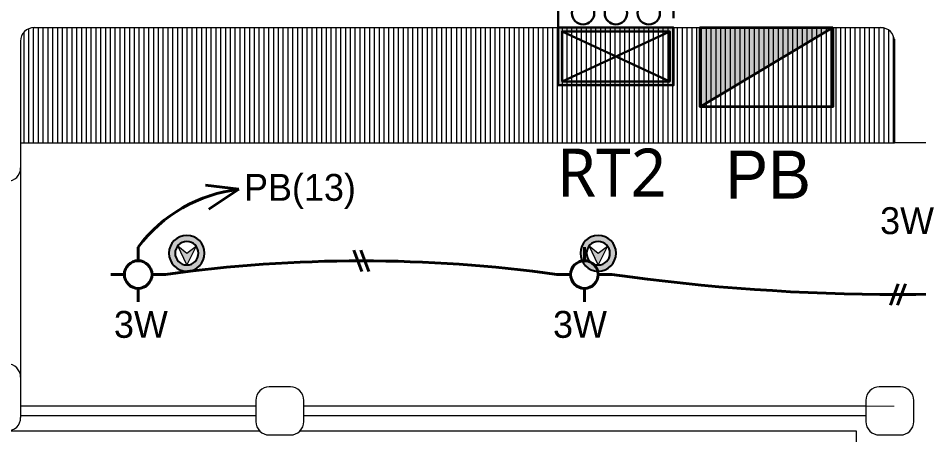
# Model space of a CAD drawing. Header units: metres. Extents: x 14 to 2416, y -346 to 476.
# Drawn here: x 139.713 to 144.405, y -72.092 to -69.921 of the extents above; entities that cross this region are included whole.
import ezdxf
from ezdxf.enums import TextEntityAlignment as Align

# ---------------------------------------------------------------- set-up
doc = ezdxf.new("R2010")
doc.units = ezdxf.units.M
for name, pattern in [('0', [0]), ('Dash Style-2', [0.694425, 0.48607, -0.208355]), ('HIDDEN2', [0.1875, 0.125, -0.0625])]:
    doc.linetypes.add(name, pattern=pattern)
doc.layers.get('0').update_dxf_attribs({"linetype": '0', "lineweight": 20})
for name, color, linetype, lineweight in [('A-ANNO-TEXT', 20, 'Continuous', 13), ('A-WALL', 250, 'Continuous', 20), ('closets', 253, 'Continuous', 0), ('E Paneles', 238, 'Continuous', 35), ('E Registro Telef Sec', 160, 'Continuous', 35), ('E Registro Telefonico', 128, 'Continuous', 30), ('E Salida Luces', 22, 'Continuous', 40), ('E Tuberia Emp Losa', 22, 'Continuous', 40), ('E Tuberia Emp Piso', 24, 'Dash Style-2', 40), ('MAVA', 1, 'Continuous', 15), ('muros bajitos', 252, 'Continuous', 5), ('piso', 253, 'Continuous', 0)]:
    doc.layers.add(name, color=color, linetype=linetype, lineweight=lineweight)
doc.layers.add('MAVA Luminarias', color=1, linetype='Continuous')
doc.styles.add('CENTURY GOTHIC', font='GOTHIC.TTF')
doc.styles.add('RSA', font='trebuc.ttf', dxfattribs={"width": 0.75})

# ---------------------------------------------------------------- blocks, each defined once
blk = doc.blocks.new('dl ip')
at = {"layer": 'MAVA', "true_color": 0xf8991e, "transparency": 33554687}
h = blk.add_hatch(color=30, dxfattribs=at)
h.dxf.hatch_style = 1
h.paths.add_polyline_path([(94.7574, -111.2088), (94.7109, -111.2482), (94.6624, -111.2113), (94.7109, -111.3092)])
at = {"layer": 'MAVA Luminarias', "linetype": 'Continuous', "true_color": 0xf8991e}
h = blk.add_hatch(color=30, dxfattribs=at)
h.paths.add_polyline_path([(94.618, -111.2482, 1), (94.8039, -111.2482, 1)])
h.paths.add_polyline_path([(94.7719, -111.2482, -1), (94.6499, -111.2482, -1)], flags=16)
at = {"layer": 'MAVA', "color": 30, "true_color": 0xf8991e}
for p, q in [((94.7109, -111.2482), (94.6624, -111.2113)), ((94.6624, -111.2113), (94.7109, -111.3092)), ((94.7109, -111.3092), (94.7574, -111.2088)), ((94.7574, -111.2088), (94.7109, -111.2482))]:
    blk.add_line(p, q, dxfattribs=at)
at = {"layer": 'MAVA Luminarias', "color": 30, "linetype": 'Continuous', "true_color": 0xf8991e}
for radius in [0.093, 0.061]:
    blk.add_circle((94.7109, -111.2482), radius, dxfattribs=at)
blk = doc.blocks.new('PL BASE 2N NASAS 09')
at = {"layer": 'closets'}
h = blk.add_hatch(dxfattribs=at)
h.set_pattern_fill('LINE', color=256, scale=0.2, angle=90)
h.set_pattern_definition([(90, (-794.730417, 240.560376), (-0.025, 2e-18), [])])
edge = h.paths.add_edge_path()
edge.add_line((165.2981, -9.1817), (165.2981, -9.7114))
edge.add_line((165.2981, -9.7114), (167.5575, -9.7117))
edge.add_line((167.5575, -9.7117), (167.5574, -9.1117))
edge.add_line((167.5574, -9.1117), (167.337, -9.1117))
edge.add_line((167.337, -9.1117), (165.3681, -9.1117))
edge.add_arc((165.3681, -9.1817), 0.07, 90, 180)
h = blk.add_hatch(dxfattribs=at)
h.set_pattern_fill('LINE', color=256, scale=0.2, angle=90)
h.set_pattern_definition([(90, (-792.277218, 240.560376), (-0.025, 2e-18), [])])
edge = h.paths.add_edge_path()
edge.add_arc((169.7742, -9.1834), 0.0734, 1.2707, 77.3678)
edge.add_line((169.7902, -9.1117), (167.7302, -9.1117))
edge.add_line((167.7302, -9.1117), (167.5609, -9.1117))
edge.add_line((167.5609, -9.1117), (167.5678, -9.7117))
edge.add_line((167.5678, -9.7117), (169.8475, -9.7117))
edge.add_line((169.8475, -9.7117), (169.8475, -9.1817))
at = {"layer": 'A-WALL'}
for p, q in [((165.3681, -9.1117), (169.7902, -9.1117)), ((165.2975, -9.1817), (165.2975, -9.8417)), ((169.8475, -9.1717), (169.8475, -9.7117)), ((173.8775, -9.7117), (169.8475, -9.7117)), ((165.2975, -10.9318), (165.2975, -11.1325)), ((165.2975, -10.9318), (165.2975, -11.1418))]:
    blk.add_line(p, q, dxfattribs=at)
for points in [[(166.5922, -11.2325), (166.7022, -11.2325, 0.414214), (166.7722, -11.1625), (166.7722, -11.0525, 0.414214), (166.7022, -10.9825), (166.5922, -10.9825, 0.414214), (166.5222, -11.0525), (166.5222, -11.1625, 0.414214)], [(169.769, -11.2325), (169.879, -11.2325, 0.414214), (169.949, -11.1625), (169.949, -11.0525, 0.414214), (169.879, -10.9825), (169.769, -10.9825, 0.414214), (169.699, -11.0525), (169.699, -11.1625, 0.414214)]]:
    blk.add_lwpolyline(points, format="xyb", close=True, dxfattribs=at)
for centre, start, end in [((165.3675, -9.1817), 90, 180), ((169.7772, -9.1817), 360, 90), ((165.2275, -9.8417), 270, 0), ((165.2275, -10.9318), 0, 90), ((165.2275, -11.1418), 269.9997, 360)]:
    blk.add_arc(centre, 0.07, start, end, dxfattribs=at)
at = {"layer": 'closets'}
blk.add_line((165.2981, -9.7117), (169.8475, -9.7117), dxfattribs=at)
at = {"layer": 'muros bajitos'}
for p, q in [((166.5222, -11.0825), (165.2981, -11.0825)), ((169.6976, -11.0825), (166.7722, -11.0825)), ((166.5222, -11.1325), (165.2981, -11.1325)), ((169.6987, -11.1325), (166.7722, -11.1325))]:
    blk.add_line(p, q, dxfattribs=at)
at = {"layer": 'piso'}
for p, q in [((165.2975, -9.8417), (165.2975, -10.9318)), ((165.2281, -11.2118), (166.5424, -11.2117)), ((166.7519, -11.2117), (169.649, -11.2117)), ((169.649, -11.2117), (169.649, -16.9223))]:
    blk.add_line(p, q, dxfattribs=at)
blk = doc.blocks.new('PL MUEBLES 2N NASAS 09')
blk.add_blockref('PL BASE 2N NASAS 09', (49.9143, 62.717))
blk = doc.blocks.new('A$C595364de')
blk.add_blockref('PL MUEBLES 2N NASAS 09', (-199.5618, -36.6052))
blk = doc.blocks.new('*U500')
at = {"layer": 'E Salida Luces', "linetype": 'Continuous'}
for p, q in [((0, 0.358), (0, 0.181)), ((-0.358, 0.001), (-0.18, 0.001)), ((0.18, 0.001), (0.358, 0.001)), ((0, -0.179), (0, -0.357))]:
    blk.add_line(p, q, dxfattribs=at)
blk.add_circle((0, 0.001), 0.18, dxfattribs=at)
blk = doc.blocks.new('*U370')
for p, q in [((0.03, 1.37), (-1.05, -1.48)), ((0.99, 1.37), (-0.09, -1.48))]:
    blk.add_line(p, q)
blk = doc.blocks.new('*U672')
at = {"xscale": 0.03937007874015751, "yscale": 0.03937007874015751, "zscale": 0.03937007874015751, "rotation": 90.26618196551483}
blk.add_blockref('*U370', (-0.0023, 0.0012), dxfattribs=at)
blk = doc.blocks.new('*U750')
at = {"layer": 'E Tuberia Emp Losa', "linetype": 'Continuous'}
for p, q in [((0.0127, 0.2198), (0, 0)), ((0, 0), (0.1627, 0.1693))]:
    blk.add_line(p, q, dxfattribs=at)
blk = doc.blocks.new('*U584')
at = {"layer": 'E Paneles'}
blk.add_hatch(color=256, dxfattribs=at).paths.add_polyline_path([(-0.4939, -0.5898), (0.4939, 0), (-0.4939, 0)])
blk.add_line((0.4939, 0), (-0.4939, -0.5898), dxfattribs=at)
blk.add_lwpolyline([(0.4939, 0), (0.4939, -0.5898), (-0.4939, -0.5898), (-0.4939, 0)], close=True, dxfattribs=at)
blk = doc.blocks.new('*U575')
at = {"layer": 'E Registro Telefonico'}
h = blk.add_hatch(color=256, dxfattribs=at)
h.paths.add_polyline_path([(-0.15, -0.15), (0.15, -0.15), (0.15, 0), (-0.15, 0)])
h.paths.add_polyline_path([(0.14, -0.14), (-0.14, -0.14), (-0.14, -0.01), (0.14, -0.01)], flags=16)
for p, q in [((-0.14, -0.01), (0.14, -0.14)), ((0.14, -0.01), (-0.14, -0.14))]:
    blk.add_line(p, q, dxfattribs=at)
at = {"layer": 'E Registro Telefonico', "linetype": 'HIDDEN2', "ltscale": 0.2}
blk.add_lwpolyline([(0.15, 0), (-0.15, 0), (-0.15, 0.075), (0.15, 0.075)], close=True, dxfattribs=at)
at = {"layer": 'E Registro Telefonico', "linetype": 'Continuous'}
for points in [[(-0.15, -0.15), (0.15, -0.15), (0.15, 0), (-0.15, 0)], [(-0.14, -0.14), (0.14, -0.14), (0.14, -0.01), (-0.14, -0.01)]]:
    blk.add_lwpolyline(points, close=True, dxfattribs=at)
at = {"layer": 'E Registro Telefonico'}
for centre in [(-0.0856, 0.0375), (0, 0.0375), (0.0856, 0.0375)]:
    blk.add_circle(centre, 0.0291, dxfattribs=at)
at = {"layer": 'E Registro Telefonico', "linetype": 'Continuous', "style": 'RSA', "width": 0.986711}
blk.add_attdef('RT', text='', height=0.1, dxfattribs=at).set_placement((-0.15, -0.2792), (0.15, -0.2792), align=Align.FIT)

msp = doc.modelspace()

# ---------------------------------------------------------------- linework, layer by layer
at = {"layer": 'E Salida Luces', "const_width": 0.004}
for points in [[(139.7266, -71.9418), (139.7272, -70.571)], [(144.1267, -71.9418), (144.2766, -71.9418)]]:
    msp.add_lwpolyline(points, dxfattribs=at)
at = {"layer": 'E Salida Luces'}
for centre, radius, start, end in [((140.9517, -71.5747), 0.767, 96.5856, 143.029), ((141.5009, -78.4972, 0), 7.3121, 81.99308, 98.01034), ((144.2961, -60.6276, 0), 10.7328, 262.01707, 277.96956)]:
    msp.add_arc(centre, radius, start, end, dxfattribs=at)

# ---------------------------------------------------------------- block references
at = {"layer": 'A-ANNO-TEXT'}
msp.add_blockref('A$C595364de', (124.0766, -86.9711), dxfattribs=at)
at = {"layer": 'E Paneles', "xscale": 0.7000000000000001, "yscale": 0.7000000000000001, "zscale": 0.7000000000000001}
msp.add_blockref('*U584', (143.6111, -69.971), dxfattribs=at)
at = {"layer": 'E Registro Telefonico', "color": 1}
ref = msp.add_blockref('*U575', (142.8266, -69.971), dxfattribs=dict(at, xscale=2, yscale=2, zscale=2))
ref.add_attrib('RTEL', 'RT2', dxfattribs={"layer": 'E Registro Telef Sec', "linetype": 'Continuous', "height": 0.25, "style": 'RSA'}).set_placement((142.805, -70.7256), align=Align.MIDDLE_CENTER)
at = {"layer": 'E Salida Luces', "xscale": 0.4, "yscale": 0.4, "zscale": 0.4, "rotation": 180}
for p in [(140.3389, -71.2561), (142.6625, -71.2561)]:
    msp.add_blockref('*U500', p, dxfattribs=at)
at = {"layer": 'E Tuberia Emp Losa'}
for name, p, xscale, yscale, zscale, rotation in [('*U750', (140.8637, -70.8127), -0.799999999999992, 0.799999999999992, 0.799999999999992, 79.80266862216598), ('*U672', (141.5007, -71.1851, 0), -0.9842519685039484, 0.9842519685039484, 0.9842519685039484, 90), ('*U672', (144.2948, -71.3604, 0), 0.9842519685039484, 0.9842519685039484, 0.9842519685039484, 270)]:
    msp.add_blockref(name, p, dxfattribs=dict(at, xscale=xscale, yscale=yscale, zscale=zscale, rotation=rotation))
at = {"layer": 'MAVA Luminarias', "xscale": -1}
for p in [(235.3029, 40.1025), (237.4452, 40.1025)]:
    msp.add_blockref('dl ip', p, dxfattribs=at)

# ---------------------------------------------------------------- texts
at = {"layer": 'E Tuberia Emp Losa', "char_height": 0.14, "attachment_point": 5, "style": 'CENTURY GOTHIC'}
for s, insert, width in [('PB(13) ', (141.1812, -70.8238), 0.58376), ('3W', (144.3427, -70.977), 0.836737), ('3W', (140.353, -71.517), 0.836737), ('3W', (142.6396, -71.517), 0.836737)]:
    msp.add_mtext(s, dxfattribs=dict(at, insert=insert, width=width))
at = {"layer": 'E Tuberia Emp Piso', "insert": (143.6193, -70.7364), "char_height": 0.25, "width": 0.607285, "attachment_point": 5, "style": 'CENTURY GOTHIC'}
msp.add_mtext('PB', dxfattribs=at)

doc.saveas('drawing.dxf')
